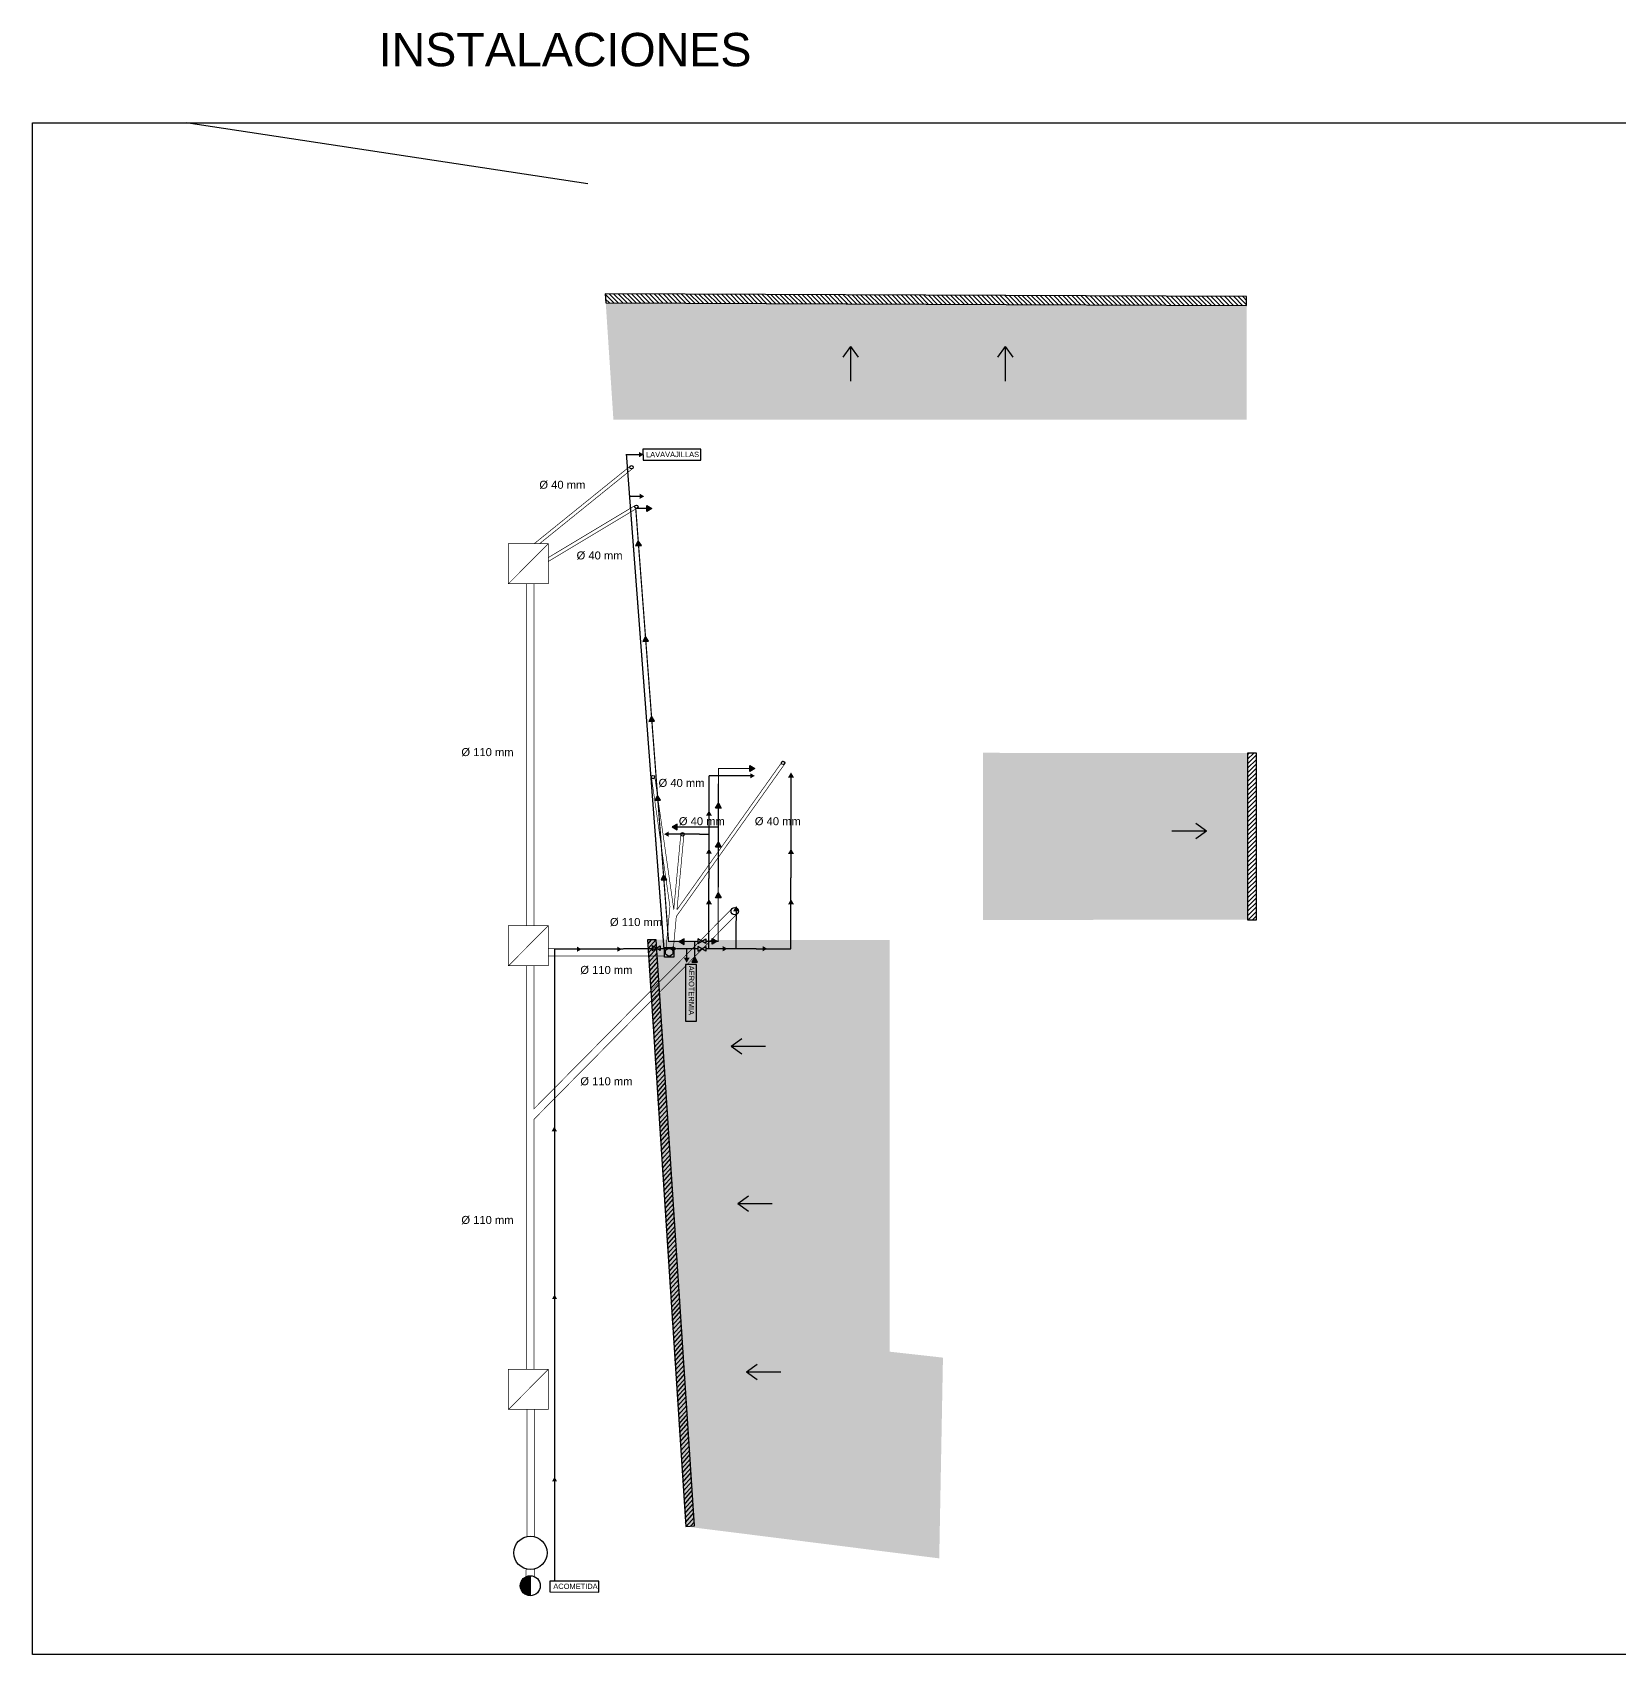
# Model space of a CAD drawing. Header units: metres. Extents: x -92 to 671, y -42 to 91.
# Drawn here: x 379.16 to 402.95, y -41.01 to -16.68 of the extents above; entities that cross this region are included whole.
import ezdxf

# ---------------------------------------------------------------- set-up
doc = ezdxf.new("R2010")
doc.units = ezdxf.units.M
doc.linetypes.add('RAYITAS2', pattern=[0.1875, 0.125, -0.0625])
for name, color, linetype in [('01Texto 1', 220, 'Continuous'), ('01Trama solido', 254, 'Continuous'), ('03fontanería', 170, 'Continuous'), ('03Saneamiento', 124, 'Continuous')]:
    doc.layers.add(name, color=color, linetype=linetype)
doc.styles.add('ARIAL', font='arial.ttf')
doc.styles.get("Standard").update_dxf_attribs({"font": 'arial.ttf'})

# ---------------------------------------------------------------- blocks, each defined once
blk = doc.blocks.new('A$C69e4ee1f')
at = {"layer": '03fontanería', "const_width": 0.0241}
blk.add_lwpolyline([(0, 0.15), (0, 0), (0.13, 0.075)], close=True, dxfattribs=at)
blk.add_lwpolyline([(0, 0.15), (0, 0), (0.13, 0.075)], close=True, dxfattribs=at)
at = {"layer": '03fontanería'}
blk.add_solid([(0, 0), (0.13, 0.075), (0, 0.15)], dxfattribs=at)
blk.add_solid([(0, 0), (0.13, 0.075), (0, 0.15)], dxfattribs=at)
blk = doc.blocks.new('A$C979a5925')
at = {"layer": '03fontanería', "color": 12}
blk.add_lwpolyline([(0, 0.075), (0.086, 0.075), (0.043, 0)], close=True, dxfattribs=at)
blk.add_lwpolyline([(0, 0.075), (0.086, 0.075), (0.043, 0)], close=True, dxfattribs=at)
blk.add_solid([(0.086, 0.075), (0.043, 0), (0, 0.075)], dxfattribs=at)
blk.add_solid([(0.086, 0.075), (0.043, 0), (0, 0.075)], dxfattribs=at)

msp = doc.modelspace()

# ---------------------------------------------------------------- hatches: boundary and pattern name
at = {"layer": '01Trama solido', "transparency": 33554483}
h = msp.add_hatch(color=256, dxfattribs=at)
h.dxf.hatch_style = 1
h.paths.add_polyline_path([(387.752, -20.739), (397.359, -20.778), (397.362, -22.49), (387.867, -22.49)])
h = msp.add_hatch(color=256, dxfattribs=at)
h.dxf.hatch_style = 1
h.paths.add_polyline_path([(397.374, -27.489), (397.374, -29.988), (393.408, -29.992), (393.407, -27.486)])
h = msp.add_hatch(color=256, dxfattribs=at)
h.dxf.hatch_style = 1
h.paths.add_polyline_path([(388.377, -30.29), (392.008, -30.293), (392.009, -36.466), (392.808, -36.555), (392.752, -39.565), (388.952, -39.087)])
at = {"layer": '03Saneamiento', "true_color": 0x7fff00}
h = msp.add_hatch(dxfattribs=at)
h.set_pattern_fill('ANSI31', color=70, scale=0.015, angle=89.7521)
h.set_pattern_definition([(134.752081, (-194.520873, -91.201176), (-0.0338213606, -0.0335299298), [])])
h.paths.add_polyline_path([(387.752, -20.739), (397.359, -20.778), (397.36, -20.645), (387.744, -20.606)])
h = msp.add_hatch(dxfattribs=at)
h.set_pattern_fill('ANSI31', color=70, scale=0.015, angle=-0.2479)
h.set_pattern_definition([(44.752081, (326.951396, 561.89178), (-0.0335299298, 0.0338213606), [])])
h.paths.add_polyline_path([(397.374, -27.489), (397.374, -29.988), (397.508, -29.989), (397.508, -27.489)])
h = msp.add_hatch(dxfattribs=at)
h.set_pattern_fill('ANSI31', color=70, scale=0.015, angle=183.7408)
h.set_pattern_definition([(228.7408115, (499.88742, -615.16788), (0.0358013345, -0.0314070863), [])])
h.paths.add_polyline_path([(389.085, -39.079), (388.51, -30.29), (388.377, -30.29), (388.952, -39.087)])
at = {"layer": '03Saneamiento', "transparency": 33554687}
h = msp.add_hatch(color=256, dxfattribs=at)
h.dxf.hatch_style = 1
h.paths.add_polyline_path([(386.621, -39.825, 0.414214), (386.471, -39.975, 0.414214), (386.621, -40.125)])

# ---------------------------------------------------------------- linework, layer by layer
msp.add_lwpolyline([(387.485, -18.955), (381.46, -18.04)])
at = {"layer": '01Texto 1'}
msp.add_lwpolyline([(379.157, -18.04), (405.492, -18.04), (405.492, -41.007), (379.157, -41.007)], close=True, dxfattribs=at)
at = {"layer": '03fontanería', "color": 170, "const_width": 0.02}
for points in [[(388.625, -30.427), (388.062, -23.014), (388.257, -23.014)], [(388.102, -23.639), (388.266, -23.639)], [(389.296, -30.426), (389.3, -27.831)], [(389.3, -27.831), (389.924, -27.831)], [(390.525, -30.426), (390.53, -27.831)], [(388.682, -28.705), (389.299, -28.706)], [(389.706, -30.426), (389.708, -29.835)], [(388.449, -30.424), (386.985, -30.428)], [(386.985, -30.428), (386.985, -39.905)], [(388.761, -30.422), (388.57, -30.423)], [(389.133, -30.424), (388.814, -30.424)], [(388.966, -30.428), (388.966, -30.582)], [(390.529, -30.426), (389.254, -30.424)]]:
    msp.add_lwpolyline(points, dxfattribs=at)
at = {"layer": '03fontanería', "color": 170}
for points in [[(388.311, -23.096), (389.18, -23.096), (389.18, -22.932), (388.31, -22.932)], [(388.449, -30.382), (388.449, -30.452), (388.509, -30.416)], [(388.57, -30.382), (388.57, -30.452), (388.509, -30.416)], [(389.133, -30.392), (389.133, -30.462), (389.194, -30.427)], [(389.254, -30.392), (389.254, -30.462), (389.194, -30.427)], [(388.95, -30.661), (388.949, -31.51), (389.114, -31.51), (389.115, -30.661)], [(386.912, -40.069), (387.648, -40.07), (387.649, -39.905), (386.912, -39.905)]]:
    msp.add_lwpolyline(points, close=True, dxfattribs=at)
at = {"layer": '03fontanería', "color": 12, "const_width": 0.018}
for points in [[(389.086, -30.599), (389.086, -30.315), (388.694, -30.315), (388.202, -23.821), (388.366, -23.821)], [(389.254, -30.312), (389.437, -30.312), (389.442, -27.722), (389.945, -27.722)], [(388.824, -28.597), (389.44, -28.598)], [(389.086, -30.315), (389.133, -30.315)]]:
    msp.add_lwpolyline(points, dxfattribs=at)
at = {"layer": '03fontanería', "color": 244, "true_color": 0x991b1e}
for points in [[(389.133, -30.277), (389.133, -30.347), (389.194, -30.312)], [(389.254, -30.277), (389.254, -30.347), (389.194, -30.312)]]:
    msp.add_lwpolyline(points, close=True, dxfattribs=at)
at = {"layer": '03Saneamiento', "transparency": 33554687}
msp.add_line((386.621, -39.825), (386.621, -40.125), dxfattribs=at)
at = {"layer": '03Saneamiento', "color": 70, "true_color": 0x7fff00}
for points in [[(387.752, -20.739), (397.359, -20.778), (397.36, -20.645), (387.744, -20.606)], [(397.374, -27.489), (397.374, -29.988), (397.508, -29.989), (397.508, -27.489)], [(389.085, -39.079), (388.51, -30.29), (388.377, -30.29), (388.952, -39.087)]]:
    msp.add_lwpolyline(points, close=True, dxfattribs=at)
for points in [[(391.422, -21.395), (391.308, -21.555)], [(391.422, -21.395), (391.423, -21.912)], [(391.422, -21.395), (391.537, -21.555)], [(393.74, -21.395), (393.626, -21.555)], [(393.74, -21.395), (393.741, -21.912)], [(393.74, -21.395), (393.855, -21.555)], [(396.758, -28.661), (396.241, -28.661)], [(396.758, -28.661), (396.597, -28.546)], [(396.758, -28.661), (396.598, -28.776)], [(389.631, -31.884), (389.791, -31.769)], [(389.631, -31.884), (390.147, -31.883)], [(389.631, -31.884), (389.791, -31.998)], [(389.732, -34.243), (389.892, -34.128)], [(389.732, -34.243), (390.249, -34.243)], [(389.732, -34.243), (389.893, -34.358)], [(389.862, -36.77), (390.022, -36.655)], [(389.862, -36.77), (390.379, -36.769)], [(389.862, -36.77), (390.022, -36.885)]]:
    msp.add_lwpolyline(points, dxfattribs=at)
at = {"layer": '03Saneamiento', "transparency": 33554687, "const_width": 0.01}
for points in [[(386.678, -24.351), (388.118, -23.188)], [(386.759, -24.351), (388.15, -23.227)], [(386.891, -24.558), (388.193, -23.777)], [(386.891, -24.617), (388.219, -23.82)], [(386.293, -24.951), (386.89, -24.351)], [(386.567, -30.078), (386.567, -24.951)], [(386.676, -24.951), (386.676, -30.078)], [(388.81, -29.94), (390.447, -27.637)], [(388.82, -29.839), (390.406, -27.608)], [(388.714, -29.791), (388.434, -27.831)], [(388.772, -29.836), (388.484, -27.824)], [(388.772, -29.836), (388.878, -28.706)], [(388.82, -29.839), (388.925, -28.699)], [(386.676, -30.678), (386.676, -32.825), (389.643, -29.824)], [(389.721, -29.901), (386.676, -32.981), (386.677, -36.731)], [(388.657, -30.406), (388.714, -29.791)], [(386.295, -30.678), (386.891, -30.078)], [(388.767, -30.406), (388.81, -29.94)], [(386.893, -30.423), (388.631, -30.423)], [(386.893, -30.533), (388.631, -30.533)], [(386.567, -30.678), (386.567, -36.731)], [(386.295, -37.331), (386.891, -36.731)], [(386.57, -39.238), (386.57, -37.331)], [(386.68, -37.331), (386.68, -39.238)], [(386.558, -39.839), (386.558, -39.839)]]:
    msp.add_lwpolyline(points, dxfattribs=at)
for points in [[(386.891, -24.351), (386.291, -24.351), (386.291, -24.951), (386.891, -24.951)], [(386.893, -30.078), (386.293, -30.078), (386.293, -30.678), (386.893, -30.678)], [(386.893, -36.731), (386.293, -36.731), (386.293, -37.331), (386.893, -37.331)]]:
    msp.add_lwpolyline(points, close=True, dxfattribs=at)
at = {"layer": '03Saneamiento'}
msp.add_lwpolyline([(388.774, -30.549), (388.631, -30.549), (388.631, -30.406), (388.774, -30.406)], close=True, dxfattribs=at)
at = {"layer": '03Saneamiento', "linetype": 'RAYITAS2', "transparency": 33554687, "const_width": 0.01}
for points in [[(386.558, -39.839), (386.559, -39.723)], [(386.683, -39.839), (386.684, -39.724)]]:
    msp.add_lwpolyline(points, dxfattribs=at)
at = {"layer": '03Saneamiento'}
for centre, radius in [((388.138, -23.204), 0.0253), ((388.211, -23.796), 0.0253), ((390.411, -27.638), 0.0253), ((388.459, -27.849), 0.0253), ((388.903, -28.708), 0.0253), ((389.685, -29.86), 0.055), ((388.703, -30.477), 0.0572)]:
    msp.add_circle(centre, radius, dxfattribs=at)
at = {"layer": '03Saneamiento', "transparency": 33554687}
for centre, radius in [((386.623, -39.482), 0.25), ((386.621, -39.975), 0.15)]:
    msp.add_circle(centre, radius, dxfattribs=at)

# ---------------------------------------------------------------- block references
at = {"layer": '03fontanería'}
for p, xscale, yscale, zscale, rotation in [((388.257, -22.983), -0.4091652039599001, 0.4091652039599001, 0.4091652039599001, 180), ((388.266, -23.609), -0.4091652039599001, 0.4091652039599001, 0.4091652039599001, 180), ((389.924, -27.8), -0.4091652039599001, 0.4091652039599001, 0.4091652039599001, 180), ((390.565, -27.851), 0.4705931949529444, 0.4705931949529444, 0.4705931949529444, 90.00000000000003), ((389.335, -28.424), 0.4705931949529444, 0.4705931949529444, 0.4705931949529444, 90.00000000000003), ((388.69, -28.675), 0.4091652039599001, 0.4091652039599001, 0.4091652039599001, 180), ((389.335, -28.994), 0.4705931949529444, 0.4705931949529444, 0.4705931949529444, 90.00000000000003), ((390.565, -28.996), 0.4705931949529444, 0.4705931949529444, 0.4705931949529444, 90.00000000000003), ((389.335, -29.751), 0.4705931949529444, 0.4705931949529444, 0.4705931949529444, 90.00000000000003), ((389.743, -29.855), 0.4705931949529444, 0.4705931949529444, 0.4705931949529444, 90.00000000000003), ((390.565, -29.753), 0.4705931949529444, 0.4705931949529444, 0.4705931949529444, 90.00000000000003), ((387.326, -30.4), -0.4091652039599001, 0.4091652039599001, 0.4091652039599001, 180), ((387.929, -30.4), -0.4091652039599001, 0.4091652039599001, 0.4091652039599001, 180), ((388.761, -30.392), -0.4091652039599001, 0.4091652039599001, 0.4091652039599001, 180), ((389.512, -30.393), -0.4091652039599001, 0.4091652039599001, 0.4091652039599001, 180), ((390.11, -30.393), -0.4091652039599001, 0.4091652039599001, 0.4091652039599001, 180), ((389.001, -30.562), -0.4705931949529444, 0.4705931949529444, 0.4705931949529444, 90), ((386.95, -33.155), -0.4091652039599001, 0.4091652039599001, 0.4091652039599001, 270), ((386.954, -35.673), -0.4091652039599001, 0.4091652039599001, 0.4091652039599001, 270), ((386.954, -38.407), -0.4091652039599001, 0.4091652039599001, 0.4091652039599001, 270)]:
    msp.add_blockref('A$C69e4ee1f', p, dxfattribs=dict(at, xscale=xscale, yscale=yscale, zscale=zscale, rotation=rotation))
for p, rotation in [((388.441, -23.865), 90), ((389.987, -27.764), 89.99999999999999), ((389.485, -28.241), 179.8979908060506), ((389.485, -28.828), 179.8979908060506), ((389.482, -29.587), 179.8979908060506), ((389.422, -30.355), 90.3686758837912)]:
    msp.add_blockref('A$C979a5925', p, dxfattribs=dict(at, rotation=rotation))
at = {"layer": '03fontanería', "xscale": -1}
for p, rotation in [((388.196, -24.309), 182.9221379367538), ((388.305, -25.743), 182.9221379367538), ((388.395, -26.939), 182.9221379367538), ((388.485, -28.126), 182.9221379367538), ((388.749, -28.64), 270), ((388.577, -29.318), 182.9221379367538), ((388.851, -30.36), 269.6313241162088), ((389.043, -30.549), 180)]:
    msp.add_blockref('A$C979a5925', p, dxfattribs=dict(at, rotation=rotation))

# ---------------------------------------------------------------- texts
at = {"layer": '01Texto 1', "insert": (384.348, -16.691), "char_height": 0.5, "attachment_point": 1}
msp.add_mtext_dynamic_manual_height_columns('{\\C6;\\c16711935;INSTALACIONES}', width=28.52581, gutter_width=12.5, heights=[0], dxfattribs=at)
at = {"layer": '03fontanería', "color": 170, "char_height": 0.08, "attachment_point": 1, "style": 'ARIAL'}
for s, insert, rotation in [('LAVAVAJILLAS', (388.356, -22.973), 0.0988), ('AEROTERMIA', (389.078, -30.679), 269.9617), ('ACOMETIDA', (386.966, -39.944), 359.9617)]:
    msp.add_mtext_dynamic_manual_height_columns(s, width=262.54883, gutter_width=12.5, heights=[0], dxfattribs=dict(at, insert=insert, rotation=rotation))
at = {"layer": '03Saneamiento', "char_height": 0.12, "attachment_point": 1, "rotation": 359.893}
for s, insert in [('%%C 40 mm', (386.757, -23.406)), ('%%C 40 mm', (387.315, -24.466)), ('%%C 110 mm', (385.588, -27.415)), ('%%C 40 mm', (388.544, -27.877)), ('%%C 40 mm', (388.848, -28.451)), ('%%C 40 mm', (389.987, -28.451)), ('%%C 110 mm', (387.815, -29.963)), ('%%C 110 mm', (387.371, -30.681)), ('%%C 110 mm', (387.371, -32.351)), ('%%C 110 mm', (385.588, -34.43))]:
    msp.add_mtext_dynamic_manual_height_columns(s, width=21.21165, gutter_width=25, heights=[0], dxfattribs=dict(at, insert=insert))

doc.saveas('drawing.dxf')
